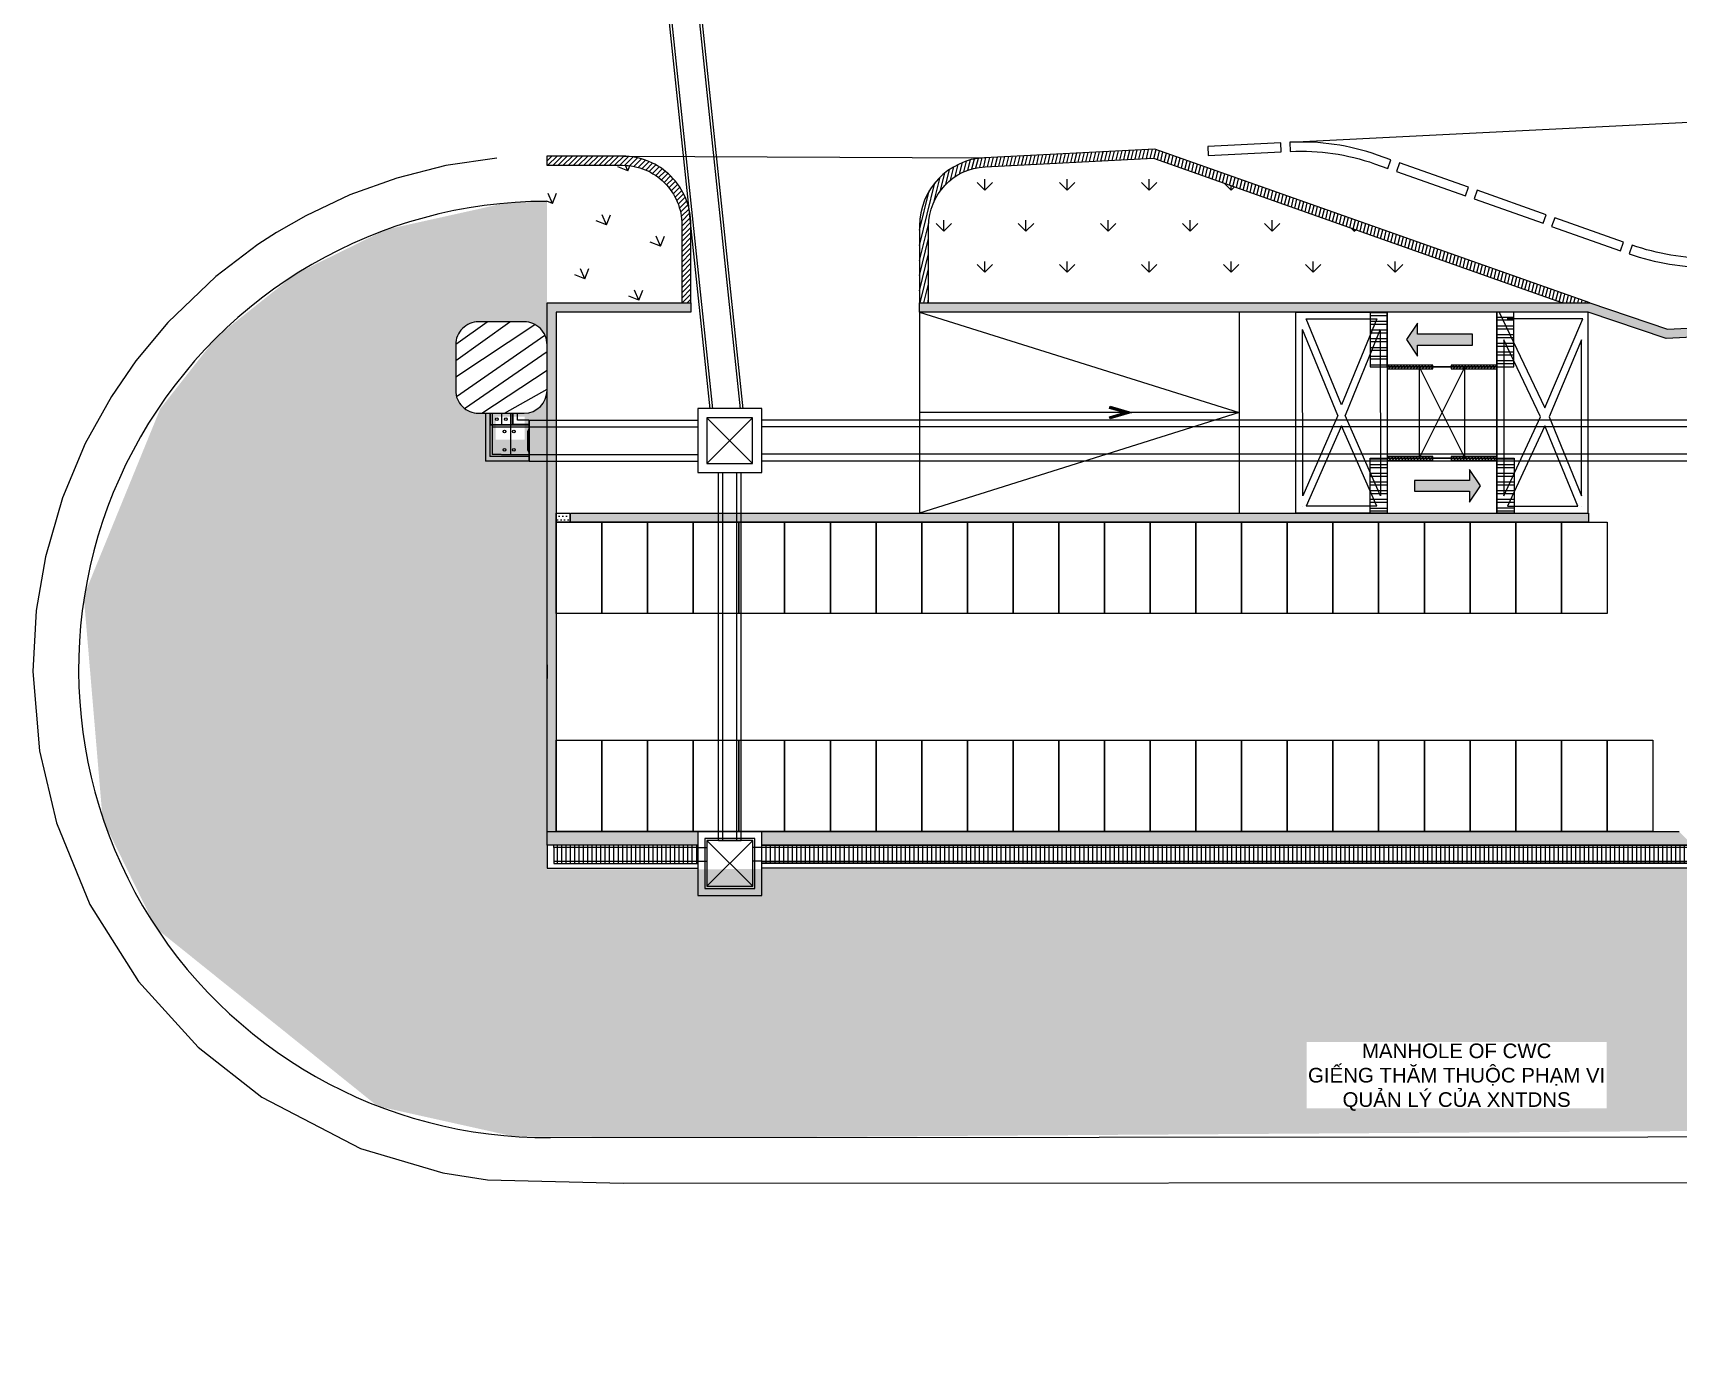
# Model space of a CAD drawing. Header units: millimetres. Extents: x -279082 to 374628, y -152794 to 60776.
# Drawn here: x -134002 to -97996, y -21287 to 7324 of the extents above; entities that cross this region are included whole.
import ezdxf

# ---------------------------------------------------------------- set-up
doc = ezdxf.new("R2010")
doc.units = ezdxf.units.MM
doc.header["$LTSCALE"] = 10
doc.linetypes.add('DASHED', pattern=[19.049999999999997, 12.7, -6.349999999999999])
for name, color, linetype in [('00-Mepduong', 21, 'Continuous'), ('2', 2, 'Continuous'), ('4', 4, 'DASHED'), ('7', 7, 'Continuous'), ('8', 8, 'Continuous'), ('Paint on road', 133, 'Continuous'), ('Pavement-level change', 255, 'Continuous'), ('Slope', 33, 'Continuous'), ('XREF-LSR PAVEMENT-HTP ONLY (Xref MB Ham rev10)$0$BR-MD Taluy', 8, 'Continuous')]:
    doc.layers.add(name, color=color, linetype=linetype)
for name, color, linetype, lineweight in [('1', 1, 'Continuous', 15), ('1.Fence Wall', 2, 'Continuous', 15), ('ARC-PAKING-AR', 8, 'Continuous', 5), ('ARC-PARKING', 133, 'Continuous', 5), ('ARC-VIEW', 133, 'Continuous', 5), ('ARC_HATCH', 8, 'Continuous', 0), ('Concrete cut', 4, 'Continuous', 18), ('Concrete hide', 40, 'Continuous', 5), ('CONCRETE-VIEW', 50, 'Continuous', 9), ('Cong k.s ve', 5, 'Continuous', 0), ('Dimension', 255, 'Continuous', 5), ('HATCH', 8, 'Continuous', 9), ('HTP-profile- REVISE1$0$8', 104, 'Continuous', 0), ('Trench', 20, 'Continuous', 9)]:
    doc.layers.add(name, color=color, linetype=linetype, lineweight=lineweight)
doc.styles.add('Metro-Text', font='arial.ttf')
pattern_1 = [(76.12187392365793, (-40.28116375557147, 93.83955083182082), (-0.0462347368660885, 0.01142321022845849), [])]
pattern_2 = [(76.12187392365793, (-39.86751224042382, 93.15442145662382), (-0.0462347368660885, 0.01142321022845849), [])]
pattern_3 = [(90, (-10604.32590420157, -2.043147105723619e-06), (-95.25, -5.488783998312913e-11), [])]

# ---------------------------------------------------------------- blocks, each defined once
blk = doc.blocks.new('congkiemsoatve')
at = {"layer": 'Cong k.s ve'}
h = blk.add_hatch(dxfattribs=at)
h.set_pattern_fill('ANSI32', color=256, scale=0.01999999999999998, angle=314.9815234228138)
h.set_pattern_definition([(31.12187335990035, (-8.701596577535383, 5.382351784501225), (-0.09846186459107054, 0.1630813024882059), []), (31.12187335990035, (-8.61441548448056, 5.360811962280422), (-0.09846186459107054, 0.1630813024882059), [])])
edge = h.paths.add_edge_path()
edge.add_line((0.5105208719614893, 1.474210583604872), (-0.110731603926979, 2.503038070164621))
edge.add_line((0.5105208716122434, 1.474210583837703), (0.8315470574889332, 1.668033152120188))
edge.add_line((0.8315470576053485, 1.668033151887357), (0.2102945812512189, 2.696860637981445))
edge.add_line((0.2102945811348036, 2.696860638214275), (-0.110731604276225, 2.503038070397452))
h = blk.add_hatch(color=256, dxfattribs=at)
h.dxf.hatch_style = 1
edge = h.paths.add_edge_path()
edge.add_line((-1.347308376105502, 1.192058064974844), (-0.3200243957107887, 1.812289976049215))
edge.add_line((-1.347308376105502, 1.192058064974844), (-1.471354758366942, 1.39751486107707))
edge.add_line((-1.471354758366942, 1.39751486107707), (-1.490741981309839, 0.9652832846622914))
edge.add_line((-1.490741981426254, 0.9652832846622914), (-1.099215611466207, 0.7811444732360542))
edge.add_line((-1.099215611466207, 0.7811444732360542), (-1.223261993611231, 0.98660126933828))
edge.add_line((-1.223261993611231, 0.98660126933828), (-0.1959780132165179, 1.60683318041265))
edge.add_line((-0.1959780132165179, 1.60683318041265), (-0.3200243957107887, 1.812289976282045))
h = blk.add_hatch(dxfattribs=at)
h.set_pattern_fill('ANGLE', color=256, scale=0.9999999999999994, angle=-0.01847657718616417)
h.set_pattern_definition([(31.12187335991709, (-15.89805923716631, 13.8514482404571), (-3.610268368339251, 5.979647757900883), [5.079999999999996, -1.904999999999999]), (121.1218733599004, (-15.89805923716631, 13.8514482404571), (-5.979647757900883, -3.610268368339251), [5.079999999999993, -1.904999999999998])])
h.paths.add_polyline_path([(-0.3664023072924465, 0.9938214146532118), (-0.3250534934923053, 0.9253358282148838), (0.5301602662075311, 1.441679149866104), (0.4888114514760673, 1.51016473560594)])
h = blk.add_hatch(dxfattribs=at)
h.set_pattern_fill('ANSI31', color=256, scale=0.01499999999999999, angle=-0.01847657718616417)
h.set_pattern_definition(pattern_1)
h.paths.add_polyline_path([(-0.3664023072924465, 0.9938214146532118), (-0.3250534934923053, 0.9253358282148838), (0.5301602662075311, 1.441679149866104), (0.4888114514760673, 1.51016473560594)])
h = blk.add_hatch(dxfattribs=at)
h.set_pattern_fill('ANSI32', color=256, scale=0.01999999999999998, angle=314.9815234228138)
h.set_pattern_definition([(31.12187335990035, (-11.12779285630677, 4.033808987820521), (-0.09846186459107054, 0.1630813024882059), []), (31.12187335990035, (-11.04061176313553, 4.012269165366888), (-0.09846186459107054, 0.1630813024882059), [])])
h.paths.add_polyline_path([(-2.485624269349501, 1.069521663943306), (-1.865251846960746, 0.04215179965831339), (-1.544225661433302, 0.2359743674751371), (-2.164598083472811, 1.26334423199296)])
h = blk.add_hatch(dxfattribs=at)
h.set_pattern_fill('ANSI31', color=256, scale=0.01499999999999999, angle=-0.01847657718616417)
h.set_pattern_definition(pattern_1)
h.paths.add_polyline_path([(-1.564900067867711, 0.2702171606943011), (-1.523551253601909, 0.2017315735574812), (-0.6674814239377156, 0.7185917559545487), (-0.7088302390184253, 0.7870773426257074)])
h = blk.add_hatch(dxfattribs=at)
h.set_pattern_fill('ANGLE', color=256, scale=0.9999999999999994, angle=-0.01847657718616417)
h.set_pattern_definition([(31.12187335991709, (-14.86417550360784, 12.13903507380746), (-3.610268368339251, 5.979647757900883), [5.079999999999996, -1.904999999999999]), (121.1218733599004, (-14.86417550360784, 12.13903507380746), (-5.979647757900883, -3.610268368339251), [5.079999999999993, -1.904999999999998])])
h.paths.add_polyline_path([(0.6674814256839454, -0.7185917529277503), (0.7088302397169173, -0.7870773389004171), (1.564900069613941, -0.2702171579003334), (1.523551254649647, -0.2017315712291747)])
h = blk.add_hatch(dxfattribs=at)
h.set_pattern_fill('ANSI31', color=256, scale=0.01499999999999999, angle=-0.01847657718616417)
h.set_pattern_definition(pattern_2)
h.paths.add_polyline_path([(0.6674814256839454, -0.7185917529277503), (0.7088302397169173, -0.7870773389004171), (1.564900069613941, -0.2702171579003334), (1.523551254649647, -0.2017315712291747)])
h = blk.add_hatch(dxfattribs=at)
h.set_pattern_fill('ANSI32', color=256, scale=0.01999999999999998, angle=314.9815234228138)
h.set_pattern_definition([(31.12187335990035, (-8.214648331981152, 4.57789994427003), (-0.09846186459107054, 0.1630813024882059), []), (31.12187335990035, (-8.127467238926329, 4.556360121816397), (-0.09846186459107054, 0.1630813024882059), [])])
h.paths.add_polyline_path([(2.164438061299734, -1.263225222239271), (1.544226955855265, -0.2359735851641744), (1.865253141499124, -0.04215101804584265), (2.485464246477932, -1.069402654655278)])
h = blk.add_hatch(dxfattribs=at)
h.set_pattern_fill('ANSI31', color=256, scale=0.01499999999999999, angle=-0.01847657718616417)
h.set_pattern_definition(pattern_2)
h.paths.add_polyline_path([(-0.5310163337271661, -1.442196007817984), (-0.4896675188792869, -1.510681595187634), (0.3664023098535836, -0.993821413256228), (0.3250534950057045, -0.9253358270507306)])
h = blk.add_hatch(color=256, dxfattribs=at)
h.dxf.hatch_style = 1
edge = h.paths.add_edge_path()
edge.add_line((1.404245408019051, -1.165877334075049), (0.3769614275079221, -1.786109245149419))
edge.add_line((1.404245408019051, -1.165877334075049), (1.528291790280491, -1.371334130177274))
edge.add_line((1.528291790280491, -1.371334130177274), (1.547679013223387, -0.9391025537624955))
edge.add_line((1.547679013339803, -0.9391025537624955), (1.156152643496171, -0.7549637423362583))
edge.add_line((1.156152643379755, -0.7549637423362583), (1.28019902552478, -0.9604205384384841))
edge.add_line((1.28019902552478, -0.9604205384384841), (0.2529150450136513, -1.580652449512854))
edge.add_line((0.2529150450136513, -1.580652449280024), (0.3769614275079221, -1.786109245149419))
h = blk.add_hatch(dxfattribs=at)
h.set_pattern_fill('ANSI32', color=256, scale=0.01999999999999998, angle=314.9815234228138)
h.set_pattern_definition([(31.12187335990035, (-10.59008973278105, 3.143357642460614), (-0.09846186459107054, 0.1630813024882059), []), (31.12187335990035, (-10.50290863972623, 3.121817820472643), (-0.09846186459107054, 0.1630813024882059), [])])
h.paths.add_polyline_path([(-0.2110033397329971, -2.697767524048686), (-0.83136811258737, -1.670261369319633), (-0.5103419265942648, -1.47643880173564), (0.1100228467257693, -2.50394495530054)])
for p, q in [((-0.068113305256702, 2.52867563883774), (1.871661937329918, 1.251264793798327)), ((2.055357114761136, 1.131278446409851), (3.552392882062122, 0.0172278480604291)), ((-2.284268649877049, 1.015431730775163), (-1.969200677005574, -0.9949042755179107)), ((-2.098042647354305, 0.8605795304756612), (-1.782974675064906, -1.149756476283073)), ((-1.969200677005574, -0.9949042755179107), (-3.603668252704665, 0.2188318567350507)), ((-1.918893781490624, -1.23181890998967), (-3.5533613570733, -0.01808277820236981)), ((-1.918893781490624, -1.23181890998967), (-1.669634756050073, -3.135620273416862)), ((-0.2143160453997552, -2.25695796427317), (-1.782974675064906, -1.149756476283073)), ((-0.1640091498848051, -2.49387259921059), (-1.732667779549956, -1.386671111453325)), ((-1.732667779549956, -1.386671111453325), (-1.48340875399299, -3.290472473483533))]:
    blk.add_line(p, q, dxfattribs=at)
at = {"layer": 'Cong k.s ve', "flags": 128}
for points in [[(1.601450724876486, 3.536690566921607), (-0.1106889339862391, 2.502970204222947), (2.163603104301728, -1.263774240622297), (3.875742763513699, -0.2300538769923151)], [(-3.877567307441495, 0.228682086803019), (-2.165427649393678, 1.262402449734509), (0.1098899052012712, -2.503722829511389), (-1.602249754942022, -3.537443192442879)], [(3.670659330673516, -0.1786555699072778), (3.670659330673516, -0.1786555699072778)], [(-1.551368306973018, -3.331503690686077), (-1.551368306973018, -3.331503690686077)]]:
    blk.add_lwpolyline(points, close=True, dxfattribs=at)
for points in [[(1.871661937097088, 1.251264793332666), (1.575308248633519, 3.345687450841069), (0.1632101207505912, 2.493119974154979)], [(3.551536812447011, 0.0167109880130738), (1.786222893279046, 2.940449602436274), (2.054501045146026, 1.130761586362496)], [(-0.3200243957107887, 1.812289976049215), (-1.347308376105502, 1.192058064974844), (-1.471354758366942, 1.39751486107707), (-1.490741981426254, 0.9652832846622914), (-1.099215611466207, 0.7811444732360542), (-1.223261993611231, 0.98660126933828), (-0.1959780132165179, 1.60683318041265), (-0.3200243957107887, 1.812289976049215)], [(1.893149459501728, 1.033344055293128), (0.3307536578504369, 2.062036594841629), (2.096218101331033, -0.8619513206649572)], [(-0.08890695252921432, 1.114636674989015), (0.08890695217996836, -1.114636674989015)], [(-3.603668252704665, 0.2188318567350507), (-2.284268649877049, 1.015431730775163)], [(-2.098042647354305, 0.8605795304756612), (-0.2143160453997552, -2.25695796427317)], [(2.097074171062559, -0.8614344603847712), (1.894005529116839, 1.033860915107653)], [(2.076844636467285, 0.9133577079046518), (2.283300173818134, -1.016286661615595)], [(3.602699777693488, -0.2196867861784995), (2.076844636467285, 0.9133577079046518)], [(-0.9449767824262381, 0.5977764939889312), (0.9449767824262381, -0.5977764939889312)], [(-1.669634756050073, -3.135620273416862), (-3.5533613570733, -0.01808277820236981)], [(2.283300173818134, -1.016286661615595), (3.602699777693488, -0.2196867861784995)], [(0.3769614275079221, -1.786109245149419), (1.404245408019051, -1.165877334075049), (1.528291790280491, -1.371334130177274), (1.547679013339803, -0.9391025537624955), (1.156152643379755, -0.7549637423362583), (1.28019902552478, -0.9604205384384841), (0.2529150450136513, -1.580652449280024), (0.3769614275079221, -1.786109245149419)], [(-0.1640091500012204, -2.493872599443421), (-1.48340875399299, -3.290472473483533)]]:
    blk.add_lwpolyline(points, dxfattribs=at)
at = {"layer": 'Cong k.s ve'}
for points in [[(-0.110731603926979, 2.503038070397452), (0.5094871512847021, 1.475922723300755), (0.8305133373942226, 1.669745291350409), (0.2102945818332955, 2.696860638214275)], [(-1.544225661316887, 0.2359743660781533), (0.5094858577940613, 1.475921944016591), (-0.11069022747688, 2.50296942377463), (-2.164401747053489, 1.263021847000346)], [(-0.5103419264778495, -1.476438802899793), (1.543369592516683, -0.2364912258926779), (0.5094858573284, 1.475921943085268), (-1.544225662131794, 0.2359743660781533)], [(-0.3664023072924465, 0.9938214146532118), (-0.3250534934923053, 0.9253358282148838), (0.5301602662075311, 1.441679149866104), (0.4888114514760673, 1.51016473560594)], [(-2.485624269349501, 1.069521663943306), (-1.865251846960746, 0.04215179965831339), (-1.544225661433302, 0.2359743674751371), (-2.164598083472811, 1.26334423199296)], [(0.9449767823098227, -0.5977764942217618), (-0.08890695252921432, 1.114636674989015), (-0.9449767824262381, 0.5977764939889312), (0.08890695217996836, -1.114636674989015)], [(-1.564900067867711, 0.2702171606943011), (-1.523551253601909, 0.2017315735574812), (-0.6674814239377156, 0.7185917559545487), (-0.7088302390184253, 0.7870773426257074)], [(0.109890291467309, -2.503722598077729), (2.164457880542614, -1.263258160324767), (1.544225662248209, -0.2359743658453226), (-0.5103419262450188, -1.476438803132623)], [(0.6674814256839454, -0.7185917529277503), (0.7088302397169173, -0.7870773389004171), (1.564900069613941, -0.2702171579003334), (1.523551254649647, -0.2017315712291747)], [(2.164438061299734, -1.263225222239271), (1.544226955855265, -0.2359735851641744), (1.865253141499124, -0.04215101804584265), (2.485464246477932, -1.069402654655278)], [(-0.5310163337271661, -1.442196007817984), (-0.4896675188792869, -1.510681595187634), (0.3664023098535836, -0.993821413256228), (0.3250534950057045, -0.9253358270507306)], [(-0.2110033397329971, -2.697767524048686), (-0.83136811258737, -1.670261369319633), (-0.5103419265942648, -1.47643880173564), (0.1100228467257693, -2.50394495530054)]]:
    blk.add_lwpolyline(points, close=True, dxfattribs=at)
blk = doc.blocks.new('A$C4A9354EC')
at = {"layer": '1'}
for centre in [(-0.1000000000931323, -0.1274999999441206), (0.09999999962747097, -0.1274999999441206), (0.0712500000372529, -0.3999999999068677), (0.2712499997578561, -0.4000000001396984), (0.0712500000372529, -0.7999999998137355), (0.2712499997578561, -0.8000000001629815)]:
    blk.add_circle(centre, 0.03, dxfattribs=at)
at = {"layer": '2'}
blk.add_line((0, 0), (-4.656612873077393e-10, -0.2500000002328306), dxfattribs=at)
at = {"layer": '4', "ltscale": 100}
for p, q in [((-0.2001907685771585, 0), (-0.2001907681114972, -0.3000000000465661)), ((0.1999999997206032, 0), (0.1999999997206032, -0.2999999998137355)), ((-0.2001907681114972, -0.3000000000465661), (0.1999999997206032, -0.2999999998137355)), ((-0.2001907681114972, -0.3000000000465661), (-0.2001907688099891, -0.9001907681813464)), ((0.1999999997206032, -0.2999999998137355), (0.599999999627471, -0.3000000001629815)), ((0.1999999997206032, -0.2999999998137355), (0.1999999994877726, -0.9001907685305923)), ((-0.002500000176951289, -0.9001907682977617), (-0.2001907688099891, -0.9001907681813464)), ((0.002499999711290002, -0.900190768414177), (0.599999999627471, -0.9001907681813464))]:
    blk.add_line(p, q, dxfattribs=at)
at = {"layer": '7'}
for p, q in [((-0.3500000003259629, 0), (0.349999999627471, -2.328306436538696e-10)), ((-0.3500000003259629, 0), (-0.3500000000931323, -1.049999999813735)), ((-0.2500000002328306, 0), (-0.2500000002328306, -0.9499999999534339)), ((0.25, 2.328306436538696e-10), (0.2499999997671694, -0.2499999997671694)), ((0.599999999627471, -0.25), (0.2499999997671694, -0.2499999997671694)), ((0.3499999998603016, -0.1500000001396984), (0.349999999627471, -2.328306436538696e-10)), ((0.599999999627471, -0.1499999999068677), (0.3499999998603016, -0.1500000001396984)), ((0.6000000000931323, -1.049999999813735), (-0.3500000000931323, -1.049999999813735)), ((0.599999999627471, -0.9499999999534339), (-0.2500000002328306, -0.9499999999534339))]:
    blk.add_line(p, q, dxfattribs=at)
blk.add_lwpolyline([(-0.2450000001117587, 0), (-0.2450000003445894, -0.25), (0.2449999998789281, -0.2499999998835847), (0.2449999996460974, 0)], dxfattribs=at)
blk.add_lwpolyline([(-0.2450000001117587, -0.9449999998323619), (-0.2450000001117587, -0.8499999998603016), (-0.2450000003445894, -0.8000000001629815), (-0.2450000001117587, -0.3999999999068677), (-0.2450000001117587, -0.3499999998603016), (-0.2450000001117587, -0.2549999996554106), (0.6000000000931323, -0.2549999998882413), (0.5999999998603016, -0.3500000000931323), (0.5749999997206032, -0.4000000000232831), (0.5749999997206032, -0.7999999998137355), (0.599999999627471, -0.8499999999767169), (0.599999999627471, -0.9450000000651926)], close=True, dxfattribs=at)
blk = doc.blocks.new('*U50')
at = {"layer": 'ARC-PAKING-AR'}
blk.add_lwpolyline([(0.9448960482841358, -0.597638234263286), (0.08882704237475991, -1.114499778719619), (-0.9448960480513051, 0.5976382335647941), (-0.08882704190909863, 1.114499778719619)], close=True, dxfattribs=at)
blk = doc.blocks.new('*U51')
at = {"layer": 'ARC-PAKING-AR'}
for p in [(18.83353624518146, 11.37092399506022), (17.97746641585503, 10.85406381346658), (17.1213965865286, 10.33720363187293), (16.26532675720217, 9.820343450279282), (15.40925692787574, 9.303483268685635), (14.55318709854931, 8.78662308709199), (13.69711726922288, 8.269762905498343), (12.84104743989645, 7.752902723904697), (11.98497761057002, 7.236042542311051), (11.12890778124359, 6.719182360717403), (10.27283795191716, 6.202322179123757), (9.41676812259073, 5.685461997530111), (8.5606982932643, 5.168601815936464), (7.704628463937871, 4.651741634342818), (6.84855863461144, 4.134881452749172), (5.99248880528501, 3.618021271155525), (5.136418975958581, 3.101161089561879), (4.28034914663215, 2.584300907968232), (3.42427931730572, 2.067440726374586), (2.56820948797929, 1.550580544780939), (1.71213965865286, 1.033720363187293), (0.85606982932643, 0.5168601815936464), (0, 0)]:
    blk.add_blockref('*U50', p, dxfattribs=at)
blk = doc.blocks.new('*U54')
at = {"layer": 'ARC-PAKING-AR'}
blk.add_lwpolyline([(0.9448960482841358, -0.597638234263286), (0.08882704237475991, -1.114499778719619), (-0.9448960480513051, 0.5976382335647941), (-0.08882704190909863, 1.114499778719619)], close=True, dxfattribs=at)
blk = doc.blocks.new('s.l xe')
at = {"layer": 'ARC-PAKING-AR'}
for name, p, rotation in [('*U51', (0.4999984069727361, 5.769976895535365), 328.8781266392143), ('*U54', (0.4999984065070748, 1.000000796746463), 328.8781266392147), ('*U54', (1.499998406507075, 1.000000796862878), 328.8781266392147), ('*U54', (2.499998406507075, 1.000000796746463), 328.8781266392147), ('*U54', (3.499998406507075, 1.000000796862878), 328.8781266392147), ('*U54', (4.499998406507075, 1.000000796746463), 328.8781266392147), ('*U54', (5.499998406507075, 1.000000796746463), 328.8781266392147), ('*U54', (6.499998406507075, 1.000000796630047), 328.8781266392147), ('*U54', (7.499998406507075, 1.000000796746463), 328.8781266392147), ('*U54', (8.499998406507075, 1.000000796630047), 328.8781266392147), ('*U54', (9.499998406507075, 1.000000796746463), 328.8781266392147), ('*U54', (10.49999840650707, 1.000000796630047), 328.8781266392147), ('*U54', (11.49999840650707, 1.000000796746463), 328.8781266392147), ('*U54', (12.49999840650707, 1.000000796746463), 328.8781266392147), ('*U54', (13.49999840650707, 1.000000796746463), 328.8781266392147), ('*U54', (14.49999840650707, 1.000000796746463), 328.8781266392147), ('*U54', (15.49999840650707, 1.000000796746463), 328.8781266392147), ('*U54', (16.49999840650707, 1.000000796746463), 328.8781266392147), ('*U54', (17.49999840650707, 1.000000796746463), 328.8781266392147), ('*U54', (18.49999840650707, 1.000000796746463), 328.8781266392147), ('*U54', (19.49999840650707, 1.000000796746463), 328.8781266392147), ('*U54', (20.49999840650707, 1.000000796746463), 328.8781266392147), ('*U54', (21.49999840650707, 1.000000796746463), 328.8781266392147), ('*U54', (22.49999840650707, 1.000000796746463), 328.8781266392147), ('*U54', (23.49999840650707, 1.000000796862878), 328.8781266392147)]:
    blk.add_blockref(name, p, dxfattribs=dict(at, rotation=rotation))

msp = doc.modelspace()

# ---------------------------------------------------------------- hatches: boundary and pattern name
at = {"layer": 'ARC_HATCH', "extrusion": (-0.0001535921144015756, -1.230467260348268e-15, 0.9999999882047311)}
h = msp.add_hatch(dxfattribs=at)
h.set_pattern_fill('ANSI31', color=256, scale=25, angle=3.300383699520217e-11)
h.set_pattern_definition([(76.12187335993336, (-10604.32590420157, -2.043147105723619e-06), (-77.05789458949535, 19.03868447225868), [])])
edge = h.paths.add_edge_path()
edge.add_line((-100528.9063690365, 1414.787357949477), (-99929.18340834806, 1414.780142375268))
edge.add_line((-99929.18340834806, 1414.780142375268), (-109444.4965548388, 4780.828646529844))
edge.add_line((-109444.4965548388, 4780.828646529844), (-113173.7795374946, 4593.158800352947))
edge.add_arc((-113098.3899784448, 3095.054527333338), 1499.999999484445, 92.8808827753724, 179.9700046496143)
edge.add_line((-114598.3897723763, 3095.839803733979), (-114599.2697012559, 1415.040270193684))
edge.add_line((-114599.2697012559, 1415.040270193684), (-114399.2697292587, 1414.935566826287))
edge.add_line((-114399.2697292587, 1414.935566826287), (-114398.3898004216, 3095.735099835263))
edge.add_arc((-113098.389978291, 3095.054526494912), 1300.000000276868, 92.8808827609646, 179.9700046293661, ccw=False)
edge.add_line((-113163.727595844, 4393.411563851114), (-109473.9270731367, 4579.094522094034))
edge.add_line((-109473.9270731367, 4579.094522094034), (-100528.9063692616, 1414.787357807101))
h = msp.add_hatch(dxfattribs=at)
h.set_pattern_fill('ANSI31', color=256, scale=25, angle=3.300383699520217e-11)
h.set_pattern_definition([(45.000000000033, (-504761.6507629172, 769175.3620121569), (-56.12660075671454, 56.12660075664988), [])])
h.paths.add_polyline_path([(-121099.6144528422, 4426.618923753529, -0.4142135622323094), (-119799.6144533457, 3126.61892381846), (-119799.6144531906, 1415.020770913805), (-119599.6144537716, 1415.020770594187), (-119599.6144527018, 3126.618922759488, 0.4142135624692023), (-121099.6144522142, 4626.618923682981), (-122752.9792709726, 4626.618923955073), (-122752.769512088, 4426.409385090403), (-122552.7696519233, 4426.618924206268)])
h = msp.add_hatch(dxfattribs=at)
h.set_pattern_fill('DOTS', color=256, scale=49.99999999999999, angle=-31.12187335986738)
h.set_pattern_definition([(3.298344246724224e-11, (55141.07645526651, -171327.1066229228), (39.6874999999543, 79.37500000002288), [0, -79.37499999999999])])
h.paths.add_polyline_path([(-99929.18340855528, 1414.776577932178), (-114599.2697009206, 1415.040273054823), (-114599.2697006321, 1215.260200783581), (-99962.75200087111, 1214.99650430138), (-98257.22887454886, 637.9132902930724), (-79514.61445319193, 1580.97941339048), (-79514.6144527421, -5654.959879757283), (-79314.61445234093, -5654.959879834874), (-79314.61445216896, 1791.297157207999), (-98229.18340865502, 839.5777152312221)])
h.paths.add_polyline_path([(-122549.6144539702, 1215.020751124888), (-119599.614452655, 1215.020750951662), (-119599.6144525642, 1415.020770979288), (-122749.6144903602, 1415.020750680706), (-122749.6144536146, -10154.95628007315), (-122549.6144520483, -10154.95628029696)])
h.paths.add_polyline_path([(-119449.6334146333, -10455.0452676733), (-119449.6334146719, -10154.95630183929), (-122549.6144520483, -10154.95628029696), (-122749.6147789854, -10154.95627997268), (-122749.614133021, -10455.05279918294)])
h.paths.add_polyline_path([(-97675.8263692823, -10455.0487108838), (-97975.91559246124, -10154.95629072169), (-118049.6334147035, -10154.95630178053), (-118049.6334148235, -10455.04871065961)])
h.paths.add_polyline_path([(-92075.85239993676, -10154.95628728042), (-92375.94529007256, -10455.04871106643), (-79314.61445229032, -10455.04871155994), (-79314.61445209853, -8154.956279306178), (-79514.61445227827, -8154.956280476443), (-79514.614452429, -10154.9562806875)])
at = {"layer": 'ARC_HATCH', "ltscale": 0.5, "extrusion": (-0.0001535921144015756, -1.230467260348268e-15, 0.9999999882047311)}
h = msp.add_hatch(dxfattribs=at)
h.set_pattern_fill('ANSI31', color=256, scale=100, angle=349.831143977328, style=0)
h.set_pattern_definition([(34.831143977328, (-605447936.7526948, -1193201959.985775), (-181.3432464301581, 260.6163405739765), [])])
edge = h.paths.add_edge_path()
edge.add_line((-124249.6143504715, -999.9792034649872), (-123249.6143503924, -999.979111174251))
edge.add_arc((-123249.6143969939, -499.9791112575622), 499.9999999999999, 270.0000052866676, 360.0000052866676)
edge.add_line((-122749.6143969146, -499.9790646618931), (-122749.6144891658, 500.0209352574311))
edge.add_arc((-123249.6144880594, 500.0208887313784), 499.9999999999999, 5.28666764574967e-06, 90.00000528666764)
edge.add_line((-123249.6145351059, 1000.020888525672), (-124249.6145351851, 1000.020796234936))
edge.add_arc((-124249.6144885415, 500.0207968496834), 499.9999999999999, 90.00000528666764, 180.0000052866676)
edge.add_line((-124749.6144887015, 500.0207505807921), (-124749.6143964503, -499.9792493385321))
edge.add_arc((-124249.6143965362, -499.9792034282), 499.9999999999999, 180.0000052866676, 270.0000052866676)
at = {"layer": 'ARC_HATCH', "extrusion": (-0.0001535921144015756, -1.230467260348268e-15, 0.9999999882047311)}
h = msp.add_hatch(dxfattribs=at)
h.set_pattern_fill('DOTS', color=256, scale=49.99999999999999, angle=-31.12187335986738)
h.set_pattern_definition([(3.298344246724224e-11, (-10604.32590420157, -2.043147105723619e-06), (39.68749999995428, 79.37500000002284), [0, -79.37499999999999])])
h.paths.add_polyline_path([(-122549.6144536005, -3184.982373459789), (-122249.6144533556, -3184.982373359759), (-122249.6144523456, -3384.982320526993), (-122549.6144535726, -3384.982320869633)])
h = msp.add_hatch(dxfattribs=at)
h.set_pattern_fill('DOTS', color=256, scale=49.99999999999999, angle=-31.12187335986738)
h.set_pattern_definition([(3.298344246724224e-11, (-10604.32590539241, -210151.955966889), (39.6874999999543, 79.37500000002288), [0, -79.37499999999997])])
h.paths.add_polyline_path([(-122239.6161429546, -3384.982393287442), (-122239.6127636022, -3184.982394647523), (-99959.61359166661, -3184.979248488467), (-99959.61697108588, -3384.979249315831)])
at = {"layer": 'HATCH', "extrusion": (-0.0001535921144015756, -1.230467260348268e-15, 0.9999999882047311)}
h = msp.add_hatch(dxfattribs=at)
h.set_pattern_fill('ANSI31', color=256, scale=30, angle=13.87812664013264)
h.set_pattern_definition(pattern_3)
h.paths.add_polyline_path([(-122594.6144553434, -10850.0487148441), (-122594.6144554423, -10460.04870857071), (-119449.6334146425, -10460.04870787109), (-119449.6334146669, -10850.04871434855)])
h = msp.add_hatch(dxfattribs=at)
h.set_pattern_fill('ANSI31', color=256, scale=30, angle=13.87812664013264)
h.set_pattern_definition(pattern_3)
h.paths.add_polyline_path([(-97280.83057131541, -10850.04871686868), (-97670.826422996, -10460.04871050621), (-118044.6334135375, -10460.04870867557), (-118044.6334135618, -10850.04871515304)])
h.paths.add_polyline_path([(-92380.94529765274, -10460.04871089559), (-92770.94591034802, -10850.04871716813), (-72949.61445272312, -10850.04871948174), (-72949.61445257522, -10460.0487128002)])
at = {"layer": 'HTP-profile- REVISE1$0$8', "extrusion": (-0.0001535921144015756, -1.230467260348268e-15, 0.9999999882047311)}
h = msp.add_hatch(dxfattribs=at)
h.set_pattern_fill('GRASS', color=256, scale=50, angle=-31.12187335986736)
h.set_pattern_definition([(90, (0.97265496631735, 0.04965338847250678), (-898.025612014389, 898.0256119856109), [238.125, -1557.926224]), (45.00000000091806, (0.97265496631735, 0.04965338847250678), (-898.0256121213046, 898.0256120925263), [238.125, -1031.875]), (135.000000000918, (0.97265496631735, 0.04965338847250678), (-898.0256120925262, -898.0256121213043), [238.1250000000001, -1031.875])])
h.paths.add_polyline_path([(-123871.272091023, -1578.019370686525), (-123871.2720911944, -1075.055293671816), (-123240.288840378, -1075.055293597106), (-123240.2888402067, -1578.019370611699)], flags=16)
edge = h.paths.add_edge_path()
edge.add_arc((-123249.6143952433, -499.9791362659016), 499.9999998900978, 270.0000052982122, 360.0000052525316)
edge.add_line((-122749.6143955337, -499.9790902824607), (-122749.608028503, -10984.01038984701))
edge.add_line((-122749.6080285168, -10984.01038999972), (-72799.61261084137, -10927.97464659269))
edge.add_line((-72799.61261088945, -10927.97464652441), (-72799.61629297065, -7500.005157146254))
edge.add_line((-72799.61629292491, -7500.005157171632), (-40304.51663250013, -7500.000027969649))
edge.add_line((-40304.51663245569, -7500.000027976988), (-40304.29184382891, -11100.63786647131))
edge.add_line((-40304.29184382583, -11100.63786629893), (6800.000816809952, -11101.01524409753))
edge.add_line((6800.000816839893, -11101.01524417673), (6800.000810805722, -7499.999995783321))
edge.add_line((6800.000810729747, -7499.999995798455), (69980.32554945565, -7499.740026062473))
edge.add_line((69980.32554949069, -7499.740026135813), (69980.32572251373, -1949.999930853111))
edge.add_line((69980.32572248433, -1949.999930907157), (70590.52032164234, -1950.000019260917))
edge.add_arc((73169.03966773476, 135213.5029470054), 137187.7374548255, 268.9230307409257, 271.0769702456496)
edge.add_arc((75630.25125713384, 3833.78435108118), 5784.973879986239, 271.1619474117495, 297.1150785142568)
edge.add_arc((72233.04091079847, 8444.994460727787), 11474.86923569136, 301.7244313676131, 311.0358416038118)
edge.add_arc((77611.69184513233, 2575.47280950463), 3522.132473027628, 307.7221530107298, 330.3800018577887)
edge.add_line((80673.56076151395, 834.6753207778966), (81300.44944383837, 2179.469261759081))
edge.add_arc((86329.89643181115, 618.8345191382396), 5266.015363182854, 133.6691385843408, 162.7609110375035, ccw=False)
edge.add_line((82693.75022973208, 4427.949718698714), (83597.01368582578, 5050.62922617337))
edge.add_line((83597.01368581154, 5050.629226184101), (88537.94682553562, 5050.629226326978))
edge.add_line((88537.94682549755, 5050.629226204153), (127807.2886505787, 3720.765362774363))
edge.add_line((127807.2886505938, 3720.765362817561), (203620.4840881406, 3745.208786092202))
edge.add_line((203620.4840881798, 3745.208786079515), (201679.2042040606, -20140.34522262448))
edge.add_line((201679.2042040575, -20140.3452226925), (-22592.32013612895, -20291.05696528014))
edge.add_line((-22592.32013605861, -20291.05696517444), (-61551.47392726804, -16470.9966831395))
edge.add_line((-61551.47392746687, -16470.99668326331), (-118902.1971041165, -16851.97066102114))
edge.add_line((-118902.1971040013, -16851.97066090541), (-123480.7645001996, -16830.12545389772))
edge.add_line((-123480.7645001792, -16830.12545395823), (-126456.087083682, -16168.58242044907))
edge.add_line((-126456.0870837139, -16168.58242046449), (-131306.2630103964, -12274.76311239115))
edge.add_line((-131306.2630103577, -12274.76311230354), (-132476.3718387957, -9888.476478145318))
edge.add_line((-132476.3718388772, -9888.47647817232), (-132888.8675276997, -5002.808344818975))
edge.add_line((-132888.867527615, -5002.808344846184), (-131213.8014371856, -900.0406494563731))
edge.add_line((-131213.8014372548, -900.0406495168572), (-129975.9090035212, 674.8264471953596))
edge.add_line((-129975.9090035393, 674.8264471759903), (-128251.5149752166, 2047.534823747741))
edge.add_line((-128251.5149751574, 2047.534823903436), (-126276.6097390195, 3018.550084243973))
edge.add_line((-126276.6097391083, 3018.550084126124), (-123674.4827178843, 3597.468152140052))
edge.add_line((-123674.4827178386, 3597.468152087851), (-122749.6144523442, 3638.624007285869))
edge.add_line((-122749.6144522817, 3638.624007463455), (-122749.6144874131, 500.02090975389))
edge.add_arc((-123249.6144879243, 500.0208635845047), 500.0000005087369, 5.286577362524482e-06, 90.0000052087915)
edge.add_line((-123249.6145334151, 1000.020864110469), (-124249.6145334943, 1000.020771819733))
edge.add_arc((-124249.6144878326, 500.0207721918705), 499.9999995290751, 90.00000522969127, 180.0000052960569)
edge.add_line((-124749.6144873381, 500.0207260847965), (-124749.6143951282, -499.9792743535072))
edge.add_arc((-124249.6143954191, -499.9792283324641), 499.9999996700972, 180.0000052822669, 270.0000053234223)
edge.add_line((-124249.6143490061, -999.979228022683), (-123249.6143489476, -999.9791359914365))
h = msp.add_hatch(dxfattribs=at)
h.set_pattern_fill('GRASS', color=256, scale=50, angle=-7.830873359867361)
h.set_pattern_definition([(113.2910000000327, (-10604.32590420157, -2.043147105723619e-06), (-1179.924589950984, 469.7637295970717), [238.1249999999997, -1557.926223999997]), (68.29100000003297, (-10604.32590420157, -2.043147105723619e-06), (-1179.924590091461, 469.763729653), [238.125, -1031.875]), (158.291000000033, (-10604.32590420157, -2.043147105723619e-06), (-469.763729653, -1179.924590091461), [238.125, -1031.875])])
h.paths.add_polyline_path([(-122749.6148726522, 1415.020734460442), (-122752.7693749414, 4426.147461224056), (-121099.614453905, 4426.618923838163), (-120894.2275621475, 4410.291867012565), (-120739.5469871586, 4375.759196048457), (-120642.2952137577, 4343.524471856188), (-120551.8754254148, 4305.593884354399), (-120427.69621754, 4239.509701867792), (-120338.4409328597, 4180.476063381648), (-120180.3756380846, 4045.857739389379), (-120119.1803598193, 3980.286884905305), (-120061.4834612732, 3909.104733978165), (-120004.7347297628, 3827.502930330666), (-119952.3375485159, 3737.974551555701), (-119907.3645841771, 3644.827616152266), (-119874.6816213441, 3561.980333369429), (-119844.9616691241, 3466.981070962007), (-119820.0175184462, 3356.034886215843), (-119806.3911977276, 3259.184421254235), (-119801.1793032128, 3190.385379586805), (-119799.6144531415, 3126.618923695292), (-119799.6144531945, 1415.02076952369)])
h = msp.add_hatch(dxfattribs=at)
h.set_pattern_fill('GRASS', color=256, scale=50, angle=-31.12187335986736)
h.set_pattern_definition([(90, (1780.75987695661, -41020.26323861416), (-898.0256120005173, 898.0256119994826), [238.125, -1557.926224]), (45.000000000033, (1780.75987695661, -41020.26323861416), (-898.0256121074328, 898.0256121063983), [238.125, -1031.875]), (135.000000000033, (1780.75987695661, -41020.26323861416), (-898.0256121063981, -898.0256121074323), [238.125, -1031.875])])
h.paths.add_polyline_path([(-109473.927072788, 4579.094522440602), (-113073.7469760055, 4397.939686097874), (-113163.7275948406, 4393.411564359383, 0.3994103791231509), (-114398.3898000729, 3095.735100181832), (-114399.2697289099, 1414.935567172972), (-114399.2697289634, 1414.935532949312), (-100528.9191021746, 1414.787358721893)])

# ---------------------------------------------------------------- linework, layer by layer
at = {"layer": '00-Mepduong', "extrusion": (-0.0001535921144015756, -1.230467260348268e-15, 0.9999999882047311), "flags": 128}
for points, elevation in [([(-100528.9063690365, 1414.787357949477), (-99929.18340834806, 1414.780142375268), (-109444.4965548388, 4780.828646529844), (-113173.7795374946, 4593.158800352947, 0.3994103790226137), (-114598.3897723763, 3095.839803733979), (-114599.2697012559, 1415.040270193684), (-114399.2697292587, 1414.935566826287), (-114398.3898004216, 3095.735099835263, -0.399410378993063), (-113163.727595844, 4393.411563851114), (-109473.9270731367, 4579.094522094034), (-100528.9063692616, 1414.787357807101)], 8.639556413097988), ([(-104279.4039782112, 4545.24948273765), (-104575.03349163, 4649.76312774379, 0.09783442106069225), (-106492.8970261716, 4929.362891422876), (-106482.8450843591, 4729.615654266323), (-106482.8450843591, 4729.615654266323, -0.09783442105695177), (-104641.6960919132, 4461.199881944282), (-104346.0665769349, 4356.686239060014), (-104279.4039769577, 4545.24948504442)], 8.639556413097981), ([(-98999.63309077051, 2678.696676488267), (-99066.2956903397, 2490.133430257527, 0.08813195201599429), (-97271.68885899785, 2193.140089700086), (-97281.7473634407, 2393.041215144855, -0.08774406371906066), (-98999.63309077051, 2678.696676488267)], 8.639556413097985)]:
    msp.add_lwpolyline(points, format="xyb", dxfattribs=dict(at, elevation=elevation))
for points, elevation in [([(-106682.5934986929, 4719.587146856065), (-106692.6454391826, 4919.334381821915), (-108290.6233312468, 4838.918853378884), (-108280.5713897826, 4639.171615875734), (-106682.5934982885, 4719.587145219266)], 8.639556413097981), ([(-104090.8407307482, 4478.58688520969), (-104157.5033321017, 4290.023636714555), (-102648.997363717, 3756.722836589412), (-102582.3347640922, 3945.286080836755), (-104090.8407313681, 4478.586882798962)], 8.639556413097985), ([(-102393.7715175937, 3878.623481941846), (-102460.4341185143, 3690.060234856617), (-100951.9281504393, 3156.759433525527), (-100885.2655502408, 3345.322678262193), (-102393.7715182311, 3878.623480655689)], 8.639556413097985), ([(-100696.7023038657, 3278.660079163528), (-100763.3649044165, 3090.096832689742), (-99254.8589363625, 2556.796031093312), (-99188.19633605827, 2745.359277158626), (-100696.7023047667, 3278.660078593675)], 8.639556413097987)]:
    msp.add_lwpolyline(points, dxfattribs=dict(at, elevation=elevation))
at = {"layer": '1.Fence Wall', "extrusion": (-0.0001535921144015756, -1.230467260348268e-15, 0.9999999882047311)}
for p, q in [((-122599.6143370655, -10505.04871158165, -10.19077769796559), (-122599.6142297599, -10455.04871160866, -10.19077768148421)), ((-122599.6143368234, -10805.0487120515, -10.19077769792873), (-122599.6142295662, -10855.04871206454, -10.19077768145489)), ((-97275.82984991866, -10855.04221360569, -6.301244048057146), (-118049.6333492305, -10855.04221358884, -9.49193648931437))]:
    msp.add_line(p, q, dxfattribs=at)
at = {"layer": '1.Fence Wall', "ltscale": 0.3, "extrusion": (-0.0001535921144015756, -1.230467260348268e-15, 0.9999999882047311)}
msp.add_line((-97625.82334778662, -10505.00502658985, -6.355000006336365), (-118049.6333494237, -10504.95630186412, -9.491935889167607), dxfattribs=at)
at = {"layer": '1.Fence Wall', "extrusion": (-0.0001535921144015756, -1.230467260348268e-15, 0.9999999882047311), "flags": 128}
for points, elevation in [([(-99929.18340855552, 1414.776577932178), (-98229.18340879961, 839.5777147613699), (-79314.61445282414, 1791.297157046414), (-79314.61445279236, -5654.959880119743), (-79514.61445339727, -5654.959879919101), (-79514.61445386829, 1580.979412963003), (-98257.22887457005, 637.9132900272962), (-99962.7520010965, 1214.996504158888), (-114599.2697005514, 1215.260200456221), (-114599.2697013714, 1415.040272769955)], 8.639556413097985), ([(-122549.6144536005, -3184.982373459789), (-122249.6144533556, -3184.982373359759), (-122249.6144523456, -3384.982320526993), (-122549.6144535726, -3384.982320869633)], 8.639556413097985), ([(-122239.6161429547, -3384.982393287442), (-122239.6127636022, -3184.982394647523), (-99959.61359166661, -3184.979248488467), (-99959.61697108588, -3384.979249315831)], 8.639556413097987)]:
    msp.add_lwpolyline(points, close=True, dxfattribs=dict(at, elevation=elevation))
for points, elevation in [([(-122749.6144541445, -10144.95628061495), (-122749.614491342, 1415.020750438212), (-119599.6144527897, 1415.020770836913), (-119599.6144530037, 1215.020750605094), (-122549.6144541148, 1215.020750655036), (-122549.6144524557, -10144.95628063456)], 8.639556413097985), ([(-92375.9448242916, -10455.04871155455), (-92375.94482443572, -8057.060487849929), (-97675.8231717562, -8057.060488050774), (-97675.82317222419, -10455.04871138578), (-118049.6334147851, -10455.04871151829)], 8.639556413097988), ([(-122749.6144559384, -10455.05279917107), (-122749.6144558036, -10154.95628070098), (-97975.91560279939, -10154.95628085945)], 8.639556413097988), ([(-119449.6334149008, -10455.04526834722), (-122749.6144557555, -10455.0527995599), (-122749.6144562272, -10955.04905264103), (-119449.6334146542, -10955.04152046956)], 8.639556413097981), ([(-122599.6143487961, -10855.04871200296), (-119449.6333074543, -10855.04151945046)], 8.639556413097985), ([(-97175.8894454952, -10954.99096143572), (-118049.6334147613, -10955.03837689466)], 8.639556413097988)]:
    msp.add_lwpolyline(points, dxfattribs=dict(at, elevation=elevation))
at = {"layer": '1.Fence Wall', "ltscale": 0.3, "extrusion": (-0.0001535921144015756, -1.230467260348268e-15, 0.9999999882047311), "elevation": 8.639556413097981, "flags": 128}
msp.add_lwpolyline([(-119449.6334147282, -10505.04151882508), (-122599.6144554579, -10505.04871174719), (-122599.6144557262, -10805.04871190889), (-119449.6334147115, -10805.04151943742)], dxfattribs=at)
at = {"layer": '1.Fence Wall', "ltscale": 0.3, "extrusion": (-0.0001535921144015756, -1.230467260348268e-15, 0.9999999882047311), "elevation": 8.639556413097985}
msp.add_lwpolyline([(-118049.6331895141, -10804.90392054338), (-97325.88910495718, -10804.92878204139)], dxfattribs=at)
at = {"layer": '7', "extrusion": (-0.0001535921144015756, -1.230467260348268e-15, 0.9999999882047311)}
msp.add_line((-123149.6142249239, -1149.979157005786, -10.27525334464725), (-123149.6142249295, -2049.979156859801, -10.27525334464921), dxfattribs=at)
at = {"layer": '8', "extrusion": (-0.0001535921144015756, -1.230467260348268e-15, 0.9999999882047311)}
for p, q in [((-118250.4065941618, -1099.972763887577, -9.522773676870372), (-119250.4085728078, -2099.970773835579, -9.676366096989316)), ((-119250.4065827644, -1099.970773170266, -9.676365791333073), (-118250.4085847541, -2099.972763386177, -9.522773982610875)), ((-119249.6333352582, -11354.95630201328, -9.676246964339844), (-118249.6333470769, -10354.95630185975, -9.522654849940661)), ((-119249.6333353065, -10354.95630211188, -9.676246964346005), (-118249.6333471519, -11354.95630196534, -9.522654849953383))]:
    msp.add_line(p, q, dxfattribs=at)
at = {"layer": '8', "extrusion": (-0.0001535921144015756, -1.230467260348268e-15, 0.9999999882047311), "elevation": 8.63955641309799, "flags": 128}
msp.add_lwpolyline([(-124249.6143504715, -999.9792034649872), (-123249.6143504578, -999.9791107439378, 0.4142135623730833), (-122749.6143969146, -499.9790646618931), (-122749.6144887579, 500.0209349612705, 0.4142135623730953), (-123249.6145351062, 1000.020888525672), (-124249.614535384, 1000.020796520694, 0.4142135623731064), (-124749.6144887018, 500.0207505807921), (-124749.6143964116, -499.9792501476186, 0.414213562373095)], format="xyb", close=True, dxfattribs=at)
at = {"layer": 'ARC-PARKING', "extrusion": (-0.0001535921144015756, -1.230467260348268e-15, 0.9999999882047311)}
for p, q in [((-122748.8370849749, -6504.598243461311, -10.21369713559912), (-122748.8370854648, -6804.598242375272, -10.21369713567474)), ((-122748.8370839599, -6504.598268303991, -10.21369713544322), (-122748.8370851256, -6804.59826764543, -10.21369713562264))]:
    msp.add_line(p, q, dxfattribs=at)
at = {"layer": 'ARC-VIEW', "extrusion": (-0.0001535921144015756, -1.230467260348268e-15, 0.9999999882047311), "elevation": 8.639556413097992, "flags": 128}
msp.add_lwpolyline([(-123847.3908019074, 4584.463784613297), (-124964.6879013429, 4418.534348207671), (-126040.842728781, 4147.142243609414), (-127068.4966662811, 3777.869453654333), (-128032.1730521938, 3323.094981407863), (-128670.4420570749, 2956.75815969205), (-129075.952546094, 2693.818501803238), (-129999.3426398753, 1994.364039444859), (-131052.5682633128, 983.7793140854046), (-131746.0247382046, 148.3902500123659), (-132283.7038827622, -633.6116877426684), (-132855.9421593049, -1661.985859173932), (-133357.3416624444, -2854.990815093275), (-133728.3280127423, -4141.569460268598), (-133927.8950398675, -5317.422143035976), (-134002.1668770221, -6656.203696566256), (-133860.7628213133, -8387.067151729978), (-133489.1196147087, -9967.016705881688), (-132756.1442910875, -11754.08533340847), (-131689.4194212943, -13440.36024103611), (-130383.8398720633, -14872.67598277828), (-128990.2069930938, -15968.80667433154), (-126832.6113949047, -17090.00486038008), (-125029.1211506155, -17622.74179606719), (-124050.1057114873, -17780.15145311167), (-121077.2850760326, -17853.43255819284), (-93394.50153252017, -17834.82957003609), (-76014.30707608415, -17823.14998022915), (-62667.82867826369, -17814.18107035925), (-22665.57579095207, -21287.30011882453), (201605.9485491847, -21136.58837607672)], dxfattribs=at)
at = {"layer": 'Concrete cut', "extrusion": (-0.0001535921144015756, -1.230467260348268e-15, 0.9999999882047311), "elevation": 8.639556413097983}
msp.add_lwpolyline([(-122752.7697316898, 4426.618924298731), (-121099.6144538033, 4426.618923776579, -0.4142135624300571), (-119799.6144532438, 3126.618923756876), (-119799.6144531909, 1415.020770913805), (-119599.6144537718, 1415.020770594187), (-119599.6144528003, 3126.618924211303, 0.4142135624071319), (-121099.6144532773, 4626.618923767732), (-122752.9792709728, 4626.618923955073), (-122752.7695120883, 4426.409385090403)], format="xyb", dxfattribs=at)
at = {"layer": 'Concrete hide', "ltscale": 7, "extrusion": (-0.0001535921144015756, -1.230467260348268e-15, 0.9999999882047311)}
for p, q in [((-118999.6333382999, -10354.95630201811, -9.63784893575246), (-118499.633343654, -10354.95630193432, -9.561052878468189)), ((-119449.6333326323, -10504.95630151461, -9.706964849287168), (-119249.6333352448, -10504.95630175379, -9.676246964336746)), ((-118049.6333494237, -10504.95630186412, -9.491935889167607), (-118249.6333470365, -10504.95630176744, -9.522654849934671)), ((-119449.6333326367, -10804.95630239262, -9.706964849288212), (-119249.633335207, -10804.95630210036, -9.676246964331307)), ((-118049.6333491819, -10804.95630233397, -9.491935889130833), (-118249.6333469986, -10804.95630211401, -9.522654849929225))]:
    msp.add_line(p, q, dxfattribs=at)
at = {"layer": 'Concrete hide', "ltscale": 7, "extrusion": (-0.0001535921144015756, -1.230467260348268e-15, 0.9999999882047311), "elevation": 8.639556413097985}
msp.add_lwpolyline([(-119249.6334148717, -11354.95630201328), (-118249.6334149706, -11354.95630196534), (-118249.6334148956, -10354.95630185975), (-119249.63341492, -10354.95630211188)], close=True, dxfattribs=at)
at = {"layer": 'CONCRETE-VIEW', "extrusion": (-0.0001535921144015756, -1.230467260348268e-15, 0.9999999882047311)}
for points, elevation in [([(-119450.4090513338, -2299.970376113284), (-118050.4090500154, -2299.973161349219), (-118050.4062635758, -899.9731610360614), (-119450.4062649155, -899.9703760659031)], 8.639556413097988), ([(-119250.408652431, -2099.970773835579), (-118250.4086525817, -2099.972763386177), (-118250.4066629078, -1099.972763333091), (-119250.4066634116, -1099.970773944195)], 8.639556413097983), ([(-119449.6334145917, -11554.95630154185), (-118049.6334147682, -11554.95630195295), (-118049.633414725, -10154.95630204631), (-119449.6334147952, -10154.95630204325)], 8.639556413097985), ([(-119299.6334146649, -11404.95630218706), (-118199.6334149409, -11404.95630222789), (-118199.6334145711, -10304.95630172823), (-119299.6334147667, -10304.95630223816)], 8.639556413097987)]:
    msp.add_lwpolyline(points, close=True, dxfattribs=dict(at, elevation=elevation))
at = {"layer": 'HATCH', "extrusion": (-0.0001535921144015756, -1.230467260348268e-15, 0.9999999882047311)}
for p, q in [((-97670.82609472022, -10460.04596413978, -6.361912357192029), (-118049.6333492895, -10460.04596422776, -9.491936489322953)), ((-97280.82985013892, -10850.04221369111, -6.302012008672047), (-118049.6333492492, -10850.04221345147, -9.491936489317236))]:
    msp.add_line(p, q, dxfattribs=at)
at = {"layer": 'Paint on road', "ltscale": 0.3, "extrusion": (-0.0001535921144015756, -1.230467260348268e-15, 0.9999999882047311)}
msp.add_line((-121099.6143519442, 4626.618923829315, -9.960389525912303), (-113173.7795292756, 4593.158802417107, -8.743043782742163), dxfattribs=at)
at = {"layer": 'Paint on road', "ltscale": 0.3, "extrusion": (-0.0001535921144015756, -1.230467260348268e-15, 0.9999999882047311), "elevation": 8.639556413097985, "flags": 128}
msp.add_lwpolyline([(-106492.8970260446, 4929.362893017184), (-84224.38775016363, 6050.043294830772), (-69126.09113539702, 6050.043294900883)], dxfattribs=at)
at = {"layer": 'Pavement-level change', "extrusion": (-0.0001535921144015756, -1.230467260348268e-15, 0.9999999882047311)}
for p, q in [((-114599.2696751867, 1215.260174469877, -8.961987830897883), (-114599.3005530653, -3185.532778136927, -8.961992573501995)), ((-107599.5155805461, 1215.134064743674, -7.886880786529801), (-107599.5116114342, -3185.58189210188, -7.886880176910882)), ((-107599.517782389, -985.2246317832905, -7.886881124718226), (-114599.2851141771, -985.1363018027332, -8.961990202207794))]:
    msp.add_line(p, q, dxfattribs=at)
at = {"layer": 'Slope', "extrusion": (-0.0001535921144015756, -1.230467260348268e-15, 0.9999999882047311)}
for p, q in [((-114599.2696753989, 1215.231768339028, -8.961987830930507), (-107599.5156377486, -985.2233159366006, -7.886880795318355)), ((-107599.5135959349, -985.2233157652372, -7.886880481711849), (-114599.5166184839, -3185.532776614098, -8.962025759446878)), ((-110434.5272374994, -868.9823476939928, -8.322316226412955), (-110037.2312355618, -985.2233155874128, -8.261294692712461)), ((-110037.2312355618, -985.2233155874128, -8.261294692712461), (-110434.5264072584, -1101.467756582308, -8.322316098894792)), ((-110126.2355851897, -985.2233157532173, -8.274965059123982), (-109948.2268865078, -985.223315910669, -8.247624326389126))]:
    msp.add_line(p, q, dxfattribs=at)
at = {"layer": 'Slope', "extrusion": (-0.0001535921144015756, -1.230467260348268e-15, 0.9999999882047311), "elevation": 8.639556413097992, "flags": 128}
msp.add_lwpolyline([(-110126.2355571905, -985.2233157532173), (-110439.7367729901, -893.4736483338929, -0.02504708869310329), (-110428.0980832244, -844.782562344335), (-109948.2251039184, -985.2228029541438), (-110428.0970795653, -1125.667498848517, -0.02504709118556424), (-110439.7361182068, -1076.976490992674), (-110126.2335152534, -985.2233153777779)], format="xyb", dxfattribs=at)
at = {"layer": 'Trench', "ltscale": 0.5, "extrusion": (-0.0001535921144015756, -1.230467260348268e-15, 0.9999999882047311)}
for p, q in [((-120806.1821213747, 14412.94647509657, -9.915320648641954), (-119185.8316746598, -903.8410636942717, -9.666447594542756)), ((-120156.4479346758, 14544.79999824287, -9.815526599930587), (-118522.1486725939, -903.8423843081109, -9.564511117760706)), ((-120090.177511922, 14488.69201998541, -9.80534798545756), (-118461.8138539325, -903.8425043627794, -9.555244165281156)), ((-120739.911698111, 14356.83849653052, -9.905142034090508), (-119125.4968562872, -903.8411846882955, -9.657180642107566)), ((-123144.4473961278, -1149.977629885921, -10.27445976047832), (-123144.447396194, -2049.977370137844, -10.27445976048961)), ((-89449.61459617378, -2049.926970347587, -5.099199085292781), (-118050.4084854688, -2049.870066898089, -9.492055544128192))]:
    msp.add_line(p, q, dxfattribs=at)
for points, elevation in [([(-123549.6139013432, -1299.976823301986), (-119450.4070588446, -1299.984979985136)], 8.639556413097985), ([(-123144.4475217839, -1149.977629824338), (-119450.4067606209, -1149.984979408182)], 8.639556413097983), ([(-89449.61432425118, -1299.926914138545), (-118050.4070580922, -1299.87006784117)], 8.639556413097985), ([(-89449.61432428246, -1149.926970493572), (-118050.4067597876, -1149.870067591575)], 8.639556413097981), ([(-123144.4475217065, -1899.977629566594), (-119450.408253143, -1899.984979774425)], 8.639556413097985), ([(-123144.4475217481, -2049.977370137844), (-119450.4085512013, -2049.98497961575)], 8.639556413097985), ([(-89449.6143243694, -1899.926548203744), (-118050.4082509368, -1899.870066837088)], 8.639556413097981), ([(-118999.5974513821, -10355.95133023089), (-118999.6157518196, -2299.971273278439)], 8.639556413097987), ([(-118899.5974507094, -10355.95110357436), (-118899.6157522992, -2299.971471757861)], 8.639556413097992), ([(-118599.5974506508, -10355.95042269953), (-118599.6157512898, -2299.97206867495)], 8.639556413097981), ([(-118499.5974510584, -10355.95019483368), (-118499.6157513233, -2299.972268259618)], 8.639556413097988)]:
    msp.add_lwpolyline(points, dxfattribs=dict(at, elevation=elevation))
at = {"layer": 'XREF-LSR PAVEMENT-HTP ONLY (Xref MB Ham rev10)$0$BR-MD Taluy', "extrusion": (-0.0001535921144015756, -1.230467260348268e-15, 0.9999999882047311), "elevation": 8.639556413097981, "flags": 128}
msp.add_lwpolyline([(-122829.5543482371, 3638.670306325075), (-122762.266977354, 3637.537175741076, 1.003798135043876), (-122672.158669216, -16854.50409662063), (-62624.83401691476, -16814.15195230773), (-22579.07811335683, -20291.04806667575)], format="xyb", dxfattribs=at)

# ---------------------------------------------------------------- block references
at = {"extrusion": (-0.0001535921144015754, -1.230467260348266e-15, 0.9999999882047311), "xscale": 1000, "yscale": 1000, "zscale": 1000}
msp.add_blockref('A$C4A9354EC', (-123749.6143506178, -999.9791570123634, 8.63955641309791), dxfattribs=at)
at = {"layer": 'ARC-PAKING-AR', "extrusion": (-0.0001535921144015754, -1.230467260348266e-15, 0.9999999882047311), "xscale": 1000, "yscale": 1000, "zscale": 1000}
msp.add_blockref('s.l xe', (-122549.6144511396, -10154.95630646817, 8.63955641309799), dxfattribs=at)
at = {"layer": 'Cong k.s ve', "extrusion": (-0.0001535921144015756, -1.230668345009178e-15, 0.9999999882047311), "xscale": 999.9999999999997, "yscale": 999.9999999999997, "zscale": 999.9999999999997, "rotation": 328.8781266401324}
msp.add_blockref('congkiemsoatve', (-103161.9793492552, -985.3873764895834, 8.639556413098045), dxfattribs=at)

# ---------------------------------------------------------------- next in the draw order: texts
at = {"layer": 'Dimension', "extrusion": (-0.0001535921144015756, -1.230467260348271e-15, 0.9999999882047311), "insert": (-102843.0271906889, -15533.01805655356, -7.156321669008502), "char_height": 320, "attachment_point": 5, "text_direction": (0.9999999882047311, 1.602361327484099e-11, 0.0001535921144015756), "style": 'Metro-Text', "bg_fill": 3, "box_fill_scale": 1.1, "bg_fill_color": 256, "bg_fill_true_color": 13158600, "bg_fill_transparency": 0}
msp.add_mtext('\\A1;MANHOLE OF CWC\\PGIẾNG THĂM THUỘC PHẠM VI\\PQUẢN LÝ CỦA XNTDNS', dxfattribs=at)

doc.saveas('drawing.dxf')
